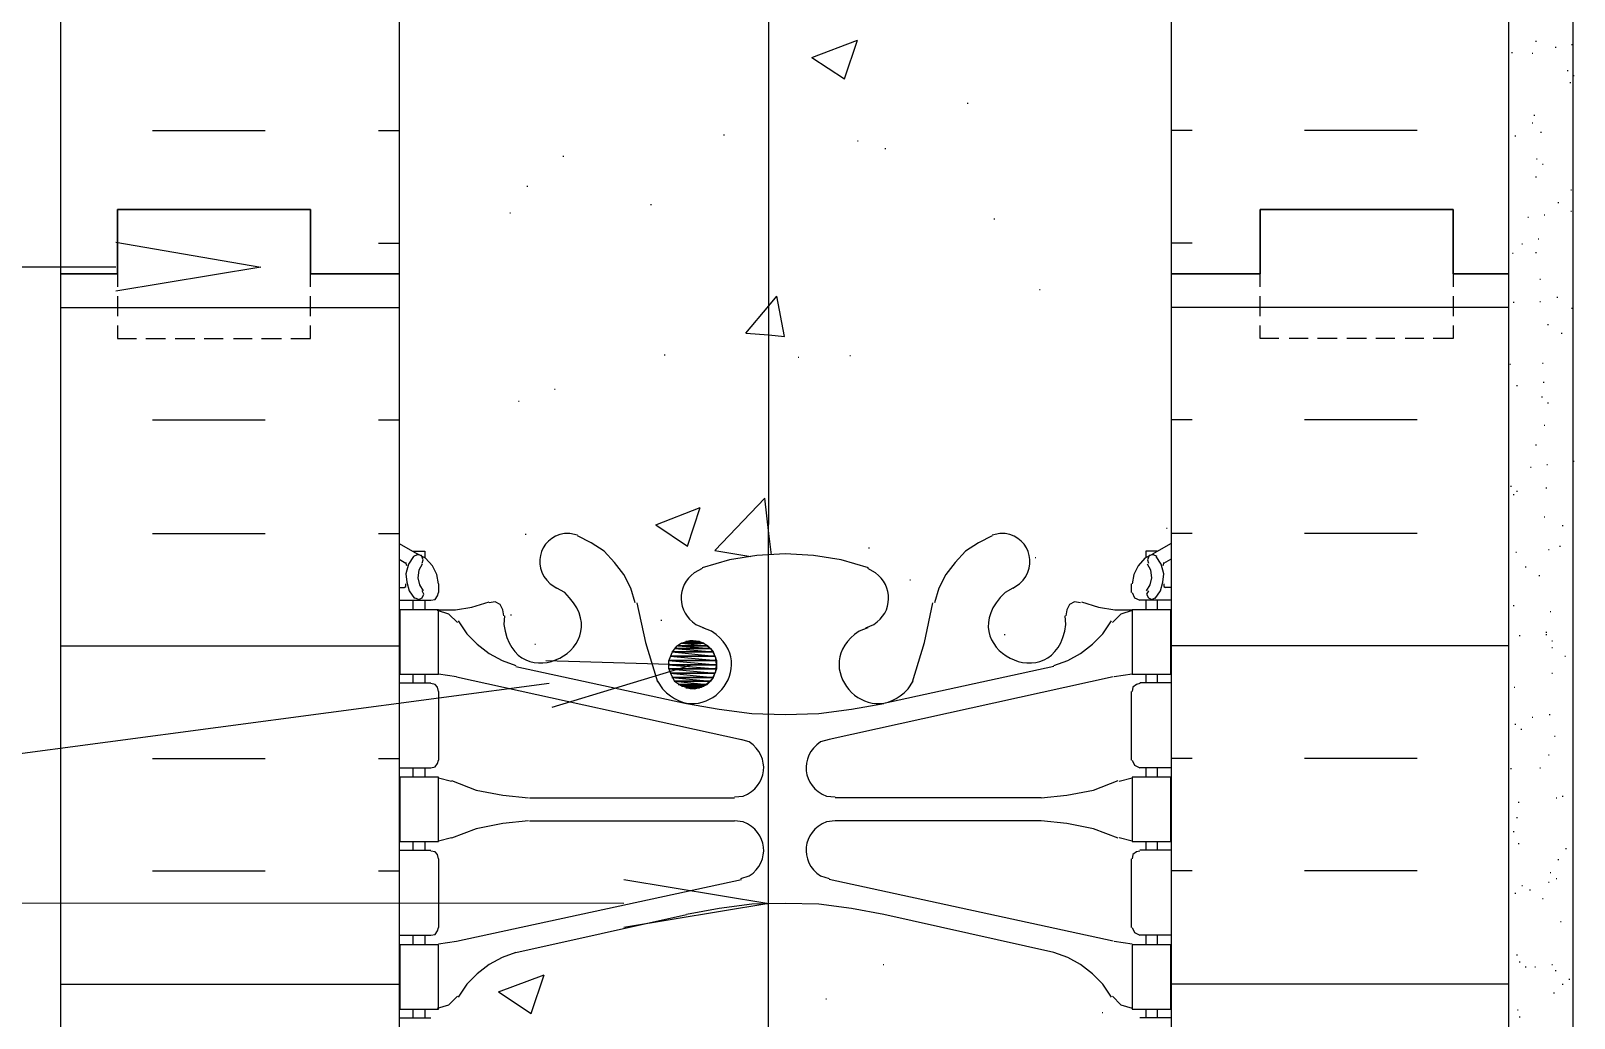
# Model space of a CAD drawing. Header units: millimetres. Extents: x 14 to 201, y 16 to 268.
# Drawn here: x 96.73 to 134.79, y 110.61 to 134.94 of the extents above; entities that cross this region are included whole.
import ezdxf

# ---------------------------------------------------------------- set-up
doc = ezdxf.new("R2010")
doc.units = ezdxf.units.MM
doc.layers.get('0').update_dxf_attribs({"linetype": 'CONTINUOUS'})

msp = doc.modelspace()

# ---------------------------------------------------------------- linework, layer by layer
at = {"color": 0}
for p, q in [((97.4729, 128.947), (97.4729, 186.097)), ((105.813, 186.097), (105.813, 128.947)), ((124.863, 128.947), (124.863, 186.097)), ((133.181, 88.138), (133.181, 186.097)), ((134.768, 88.138), (134.768, 185.654)), ((114.935, 181.229), (114.913, 85.175)), ((103.633, 130.535), (98.8702, 130.535)), ((98.8702, 130.535), (98.8702, 128.947)), ((103.633, 130.535), (98.8702, 130.535)), ((98.8702, 130.535), (98.8702, 128.947)), ((98.8702, 128.947), (98.8702, 130.535)), ((98.8702, 130.535), (103.633, 130.535)), ((103.633, 128.947), (103.633, 130.535)), ((103.633, 128.947), (103.633, 130.535)), ((103.633, 130.535), (103.633, 128.947)), ((127.043, 128.947), (127.043, 130.535)), ((127.043, 130.535), (131.805, 130.535)), ((127.043, 128.947), (127.043, 130.535)), ((127.043, 130.535), (131.805, 130.535)), ((131.805, 130.535), (127.043, 130.535)), ((127.043, 130.535), (127.043, 128.947)), ((131.805, 130.535), (131.805, 128.947)), ((131.805, 130.535), (131.805, 128.947)), ((131.805, 128.947), (131.805, 130.535)), ((98.8275, 129.73), (102.405, 129.117)), ((98.8275, 129.117), (79.4177, 129.117)), ((102.405, 129.117), (98.8275, 128.524)), ((98.8702, 128.947), (97.4729, 128.947)), ((98.8702, 128.947), (97.4729, 128.947)), ((97.4729, 128.947), (98.8702, 128.947)), ((97.4729, 88.138), (97.4729, 128.947)), ((98.8702, 128.947), (98.8702, 128.63)), ((103.633, 128.63), (103.633, 128.947)), ((105.813, 128.947), (103.633, 128.947)), ((105.813, 128.947), (103.633, 128.947)), ((103.633, 128.947), (105.813, 128.947)), ((105.813, 128.947), (105.813, 88.138)), ((124.863, 128.947), (127.043, 128.947)), ((124.863, 128.947), (127.043, 128.947)), ((127.043, 128.947), (124.863, 128.947)), ((124.863, 88.138), (124.863, 128.947)), ((127.043, 128.63), (127.043, 128.947)), ((131.805, 128.947), (131.805, 128.63)), ((131.805, 128.947), (133.181, 128.947)), ((131.805, 128.947), (133.181, 128.947)), ((133.181, 128.947), (131.805, 128.947)), ((98.8702, 128.397), (98.8702, 127.909)), ((103.633, 127.909), (103.633, 128.397)), ((127.043, 127.909), (127.043, 128.397)), ((131.805, 128.397), (131.805, 127.909)), ((98.8702, 127.678), (98.8702, 127.36)), ((103.633, 127.36), (103.633, 127.678)), ((127.043, 127.36), (127.043, 127.678)), ((131.805, 127.678), (131.805, 127.36)), ((98.8702, 127.36), (99.3345, 127.36)), ((99.5673, 127.36), (100.055, 127.36)), ((100.288, 127.36), (100.775, 127.36)), ((101.007, 127.36), (101.473, 127.36)), ((101.727, 127.36), (102.193, 127.36)), ((102.425, 127.36), (102.912, 127.36)), ((103.145, 127.36), (103.633, 127.36)), ((127.508, 127.36), (127.043, 127.36)), ((128.228, 127.36), (127.762, 127.36)), ((128.947, 127.36), (128.461, 127.36)), ((129.667, 127.36), (129.18, 127.36)), ((130.365, 127.36), (129.899, 127.36)), ((131.084, 127.36), (130.62, 127.36)), ((131.805, 127.36), (131.317, 127.36)), ((110.216, 122.513), (110.024, 122.554)), ((110.216, 122.513), (110.024, 122.554)), ((120.629, 122.554), (120.438, 122.513)), ((120.629, 122.554), (120.438, 122.513)), ((105.813, 122.301), (106.256, 122.047)), ((105.813, 122.301), (106.256, 122.047)), ((110.553, 122.321), (110.216, 122.491)), ((110.553, 122.321), (110.216, 122.491)), ((110.871, 122.111), (110.553, 122.321)), ((110.871, 122.111), (110.553, 122.321)), ((120.1, 122.321), (119.782, 122.111)), ((120.1, 122.321), (119.782, 122.111)), ((120.438, 122.491), (120.1, 122.321)), ((120.438, 122.491), (120.1, 122.321)), ((124.397, 122.047), (124.841, 122.301)), ((124.397, 122.047), (124.841, 122.301)), ((105.813, 121.921), (105.982, 121.815)), ((105.813, 121.921), (105.982, 121.815)), ((106.003, 121.751), (105.982, 121.835)), ((106.003, 121.751), (105.982, 121.835)), ((106.046, 121.792), (105.982, 121.559)), ((106.046, 121.792), (105.982, 121.559)), ((106.172, 121.984), (106.046, 121.792)), ((106.172, 121.984), (106.046, 121.792)), ((106.15, 122.111), (106.446, 122.111)), ((106.15, 122.111), (106.446, 122.111)), ((106.256, 122.025), (106.172, 121.984)), ((106.256, 122.025), (106.172, 121.984)), ((106.469, 121.941), (106.256, 122.047)), ((106.469, 121.941), (106.256, 122.047)), ((106.363, 122.005), (106.256, 122.025)), ((106.363, 122.005), (106.256, 122.025)), ((106.383, 121.792), (106.299, 121.645)), ((106.383, 121.792), (106.299, 121.645)), ((106.405, 121.898), (106.363, 122.005)), ((106.405, 121.898), (106.363, 122.005)), ((106.383, 121.815), (106.405, 121.898)), ((106.383, 121.815), (106.405, 121.898)), ((106.446, 122.111), (106.446, 121.962)), ((106.446, 122.111), (106.446, 121.962)), ((106.638, 121.751), (106.469, 121.941)), ((106.638, 121.751), (106.469, 121.941)), ((111.125, 121.835), (110.871, 122.111)), ((111.125, 121.835), (110.871, 122.111)), ((111.358, 121.539), (111.125, 121.835)), ((111.358, 121.539), (111.125, 121.835)), ((113.961, 121.898), (113.284, 121.708)), ((113.961, 121.898), (113.284, 121.708)), ((114.639, 122.005), (113.961, 121.898)), ((114.639, 122.005), (113.961, 121.898)), ((115.338, 122.047), (114.639, 122.005)), ((115.338, 122.047), (114.639, 122.005)), ((116.036, 122.005), (115.338, 122.047)), ((116.036, 122.005), (115.338, 122.047)), ((116.713, 121.898), (116.036, 122.005)), ((116.713, 121.898), (116.036, 122.005)), ((117.391, 121.708), (116.713, 121.898)), ((117.391, 121.708), (116.713, 121.898)), ((119.528, 121.835), (119.295, 121.539)), ((119.528, 121.835), (119.295, 121.539)), ((119.782, 122.111), (119.528, 121.835)), ((119.782, 122.111), (119.528, 121.835)), ((124.205, 121.941), (124.037, 121.751)), ((124.205, 121.941), (124.037, 121.751)), ((124.418, 122.047), (124.205, 121.941)), ((124.418, 122.047), (124.205, 121.941)), ((124.503, 122.111), (124.228, 122.111)), ((124.228, 122.111), (124.228, 121.962)), ((124.503, 122.111), (124.228, 122.111)), ((124.228, 122.111), (124.228, 121.962)), ((124.311, 122.005), (124.27, 121.898)), ((124.311, 122.005), (124.27, 121.898)), ((124.27, 121.898), (124.291, 121.815)), ((124.27, 121.898), (124.291, 121.815)), ((124.354, 121.645), (124.27, 121.792)), ((124.354, 121.645), (124.27, 121.792)), ((124.418, 122.025), (124.311, 122.005)), ((124.418, 122.025), (124.311, 122.005)), ((124.503, 121.984), (124.418, 122.025)), ((124.503, 121.984), (124.418, 122.025)), ((124.608, 121.792), (124.481, 121.984)), ((124.608, 121.792), (124.481, 121.984)), ((124.671, 121.559), (124.608, 121.792)), ((124.671, 121.559), (124.608, 121.792)), ((124.671, 121.835), (124.65, 121.751)), ((124.671, 121.835), (124.65, 121.751)), ((124.671, 121.815), (124.841, 121.921)), ((124.671, 121.815), (124.841, 121.921)), ((105.982, 121.559), (106.003, 121.349)), ((105.982, 121.559), (106.003, 121.349)), ((106.299, 121.645), (106.279, 121.455)), ((106.299, 121.645), (106.279, 121.455)), ((106.279, 121.455), (106.32, 121.285)), ((106.279, 121.455), (106.32, 121.285)), ((106.743, 121.539), (106.638, 121.751)), ((106.743, 121.539), (106.638, 121.751)), ((106.785, 121.306), (106.743, 121.539)), ((106.785, 121.306), (106.743, 121.539)), ((111.528, 121.2), (111.358, 121.539)), ((111.528, 121.2), (111.358, 121.539)), ((113.284, 121.688), (113.093, 121.582)), ((113.284, 121.688), (113.093, 121.582)), ((117.559, 121.582), (117.369, 121.688)), ((117.559, 121.582), (117.369, 121.688)), ((119.295, 121.539), (119.126, 121.2)), ((119.295, 121.539), (119.126, 121.2)), ((123.931, 121.539), (123.888, 121.306)), ((123.931, 121.539), (123.888, 121.306)), ((124.037, 121.751), (123.931, 121.539)), ((124.037, 121.751), (123.931, 121.539)), ((124.333, 121.285), (124.375, 121.455)), ((124.333, 121.285), (124.375, 121.455)), ((124.375, 121.455), (124.354, 121.645)), ((124.375, 121.455), (124.354, 121.645)), ((124.65, 121.349), (124.671, 121.559)), ((124.65, 121.349), (124.671, 121.559)), ((105.813, 121.222), (105.94, 121.222)), ((105.813, 121.222), (105.94, 121.222)), ((105.94, 121.222), (105.982, 121.243)), ((105.94, 121.222), (105.982, 121.243)), ((105.982, 121.243), (105.982, 121.306)), ((105.982, 121.243), (105.982, 121.306)), ((106.003, 121.349), (106.066, 121.136)), ((106.003, 121.349), (106.066, 121.136)), ((106.066, 121.136), (106.193, 120.946)), ((106.066, 121.136), (106.193, 120.946)), ((106.32, 121.285), (106.405, 121.136)), ((106.32, 121.285), (106.405, 121.136)), ((106.426, 121.053), (106.383, 121.136)), ((106.426, 121.053), (106.383, 121.136)), ((106.383, 120.967), (106.426, 121.053)), ((106.383, 120.967), (106.426, 121.053)), ((106.765, 121.01), (106.785, 121.095)), ((106.765, 121.01), (106.785, 121.095)), ((106.785, 121.306), (106.785, 121.095)), ((106.785, 121.306), (106.785, 121.095)), ((109.538, 121.306), (109.707, 121.2)), ((109.538, 121.306), (109.707, 121.2)), ((109.897, 121.095), (109.707, 121.2)), ((109.897, 121.095), (109.707, 121.2)), ((111.633, 120.84), (111.528, 121.2)), ((111.633, 120.84), (111.528, 121.2)), ((119.126, 121.2), (119.02, 120.84)), ((119.126, 121.2), (119.02, 120.84)), ((120.946, 121.2), (120.756, 121.095)), ((120.946, 121.2), (120.756, 121.095)), ((120.946, 121.2), (121.116, 121.306)), ((120.946, 121.2), (121.116, 121.306)), ((123.868, 121.306), (123.868, 121.095)), ((123.868, 121.306), (123.868, 121.095)), ((123.888, 121.095), (123.952, 120.967)), ((123.888, 121.095), (123.952, 120.967)), ((124.248, 121.136), (124.333, 121.285)), ((124.248, 121.136), (124.333, 121.285)), ((124.291, 121.136), (124.248, 121.053)), ((124.291, 121.136), (124.248, 121.053)), ((124.248, 121.053), (124.291, 120.967)), ((124.248, 121.053), (124.291, 120.967)), ((124.46, 120.946), (124.587, 121.136)), ((124.46, 120.946), (124.587, 121.136)), ((124.587, 121.136), (124.65, 121.349)), ((124.587, 121.136), (124.65, 121.349)), ((124.671, 121.306), (124.671, 121.243)), ((124.671, 121.306), (124.671, 121.243)), ((124.671, 121.243), (124.714, 121.222)), ((124.671, 121.243), (124.714, 121.222)), ((124.863, 121.222), (124.714, 121.222)), ((124.863, 121.222), (124.714, 121.222)), ((105.813, 120.904), (106.595, 120.904)), ((105.813, 120.904), (106.595, 120.904)), ((106.785, 120.671), (105.833, 120.671)), ((105.833, 120.671), (105.833, 119.083)), ((106.785, 120.671), (105.833, 120.671)), ((105.833, 120.671), (105.833, 119.083)), ((106.15, 120.904), (106.15, 120.671)), ((106.15, 120.904), (106.15, 120.671)), ((106.214, 120.967), (106.299, 120.926)), ((106.214, 120.967), (106.299, 120.926)), ((106.299, 120.926), (106.383, 120.967)), ((106.299, 120.926), (106.383, 120.967)), ((106.446, 120.904), (106.446, 120.671)), ((106.446, 120.904), (106.446, 120.671)), ((106.595, 120.904), (106.702, 120.926)), ((106.595, 120.904), (106.702, 120.926)), ((106.702, 120.926), (106.765, 121.01)), ((106.702, 120.926), (106.765, 121.01)), ((107.041, 120.566), (106.765, 120.65)), ((107.041, 120.566), (106.765, 120.65)), ((106.785, 119.083), (106.785, 120.671)), ((106.785, 120.671), (107.208, 120.671)), ((106.785, 119.083), (106.785, 120.671)), ((106.785, 120.671), (107.208, 120.671)), ((107.208, 120.671), (107.611, 120.734)), ((107.208, 120.671), (107.611, 120.734)), ((107.611, 120.734), (108.034, 120.862)), ((107.611, 120.734), (108.034, 120.862)), ((108.183, 120.862), (108.034, 120.84)), ((108.183, 120.862), (108.034, 120.84)), ((108.31, 120.799), (108.183, 120.862)), ((108.31, 120.799), (108.183, 120.862)), ((108.373, 120.671), (108.31, 120.799)), ((108.373, 120.671), (108.31, 120.799)), ((108.395, 120.523), (108.373, 120.671)), ((108.395, 120.523), (108.373, 120.671)), ((111.675, 120.84), (111.887, 119.867)), ((111.675, 120.84), (111.887, 119.867)), ((118.766, 119.867), (118.979, 120.84)), ((118.766, 119.867), (118.979, 120.84)), ((122.28, 120.671), (122.258, 120.523)), ((122.28, 120.671), (122.258, 120.523)), ((122.344, 120.799), (122.28, 120.671)), ((122.344, 120.799), (122.28, 120.671)), ((122.47, 120.862), (122.344, 120.799)), ((122.47, 120.862), (122.344, 120.799)), ((122.618, 120.84), (122.47, 120.862)), ((122.618, 120.84), (122.47, 120.862)), ((122.64, 120.862), (123.063, 120.734)), ((122.64, 120.862), (123.063, 120.734)), ((123.063, 120.734), (123.465, 120.671)), ((123.063, 120.734), (123.465, 120.671)), ((123.465, 120.671), (123.888, 120.671)), ((123.465, 120.671), (123.888, 120.671)), ((123.888, 120.65), (123.613, 120.566)), ((123.888, 120.65), (123.613, 120.566)), ((124.841, 120.671), (123.888, 120.671)), ((123.888, 120.671), (123.888, 119.083)), ((124.841, 120.671), (123.888, 120.671)), ((123.888, 120.671), (123.888, 119.083)), ((123.952, 120.967), (124.079, 120.904)), ((123.952, 120.967), (124.079, 120.904)), ((124.863, 120.904), (124.079, 120.904)), ((124.863, 120.904), (124.079, 120.904)), ((124.228, 120.904), (124.228, 120.671)), ((124.228, 120.904), (124.228, 120.671)), ((124.291, 120.967), (124.375, 120.926)), ((124.291, 120.967), (124.375, 120.926)), ((124.375, 120.926), (124.46, 120.967)), ((124.375, 120.926), (124.46, 120.967)), ((124.503, 120.904), (124.503, 120.671)), ((124.503, 120.904), (124.503, 120.671)), ((124.841, 119.083), (124.841, 120.671)), ((124.841, 119.083), (124.841, 120.671)), ((107.251, 120.354), (107.041, 120.566)), ((107.251, 120.354), (107.041, 120.566)), ((107.272, 120.396), (107.484, 120.078)), ((107.272, 120.396), (107.484, 120.078)), ((108.416, 120.523), (108.395, 120.311)), ((108.416, 120.523), (108.395, 120.311)), ((113.135, 120.311), (113.326, 120.227)), ((113.135, 120.311), (113.326, 120.227)), ((117.326, 120.227), (117.518, 120.311)), ((117.326, 120.227), (117.518, 120.311)), ((122.258, 120.311), (122.238, 120.523)), ((122.258, 120.311), (122.238, 120.523)), ((123.169, 120.078), (123.38, 120.396)), ((123.169, 120.078), (123.38, 120.396)), ((123.613, 120.566), (123.402, 120.354)), ((123.613, 120.566), (123.402, 120.354)), ((107.484, 120.078), (107.738, 119.825)), ((107.484, 120.078), (107.738, 119.825)), ((113.221, 119.888), (112.882, 119.888)), ((112.882, 119.888), (113.326, 119.845)), ((112.882, 119.888), (113.221, 119.888)), ((112.988, 119.908), (113.221, 119.888)), ((112.988, 119.908), (113.115, 119.908)), ((113.115, 119.908), (113.221, 119.888)), ((113.221, 119.888), (113.326, 119.845)), ((113.517, 120.142), (113.305, 120.227)), ((113.517, 120.142), (113.305, 120.227)), ((117.369, 120.227), (117.158, 120.142)), ((117.369, 120.227), (117.158, 120.142)), ((122.916, 119.825), (123.169, 120.078)), ((122.916, 119.825), (123.169, 120.078)), ((107.738, 119.825), (108.034, 119.592)), ((107.738, 119.825), (108.034, 119.592)), ((108.034, 119.592), (108.353, 119.422)), ((108.034, 119.592), (108.353, 119.422)), ((111.887, 119.867), (112.183, 118.893)), ((111.887, 119.867), (112.183, 118.893)), ((112.522, 119.571), (112.459, 119.402)), ((113.601, 119.528), (112.5, 119.528)), ((112.5, 119.528), (113.644, 119.422)), ((112.5, 119.528), (113.601, 119.528)), ((113.558, 119.634), (112.543, 119.634)), ((112.543, 119.634), (113.601, 119.528)), ((112.543, 119.634), (113.558, 119.634)), ((113.495, 119.718), (112.606, 119.718)), ((112.606, 119.718), (113.558, 119.634)), ((112.606, 119.718), (113.495, 119.718)), ((113.411, 119.782), (112.692, 119.782)), ((112.692, 119.782), (113.495, 119.718)), ((112.692, 119.782), (113.411, 119.782)), ((113.326, 119.845), (112.776, 119.845)), ((112.776, 119.845), (113.411, 119.782)), ((112.776, 119.845), (113.326, 119.845)), ((113.326, 119.845), (113.411, 119.782)), ((113.411, 119.782), (113.495, 119.718)), ((113.495, 119.718), (113.558, 119.634)), ((113.622, 119.485), (113.538, 119.655)), ((113.558, 119.634), (113.601, 119.528)), ((113.601, 119.528), (113.644, 119.422)), ((118.47, 118.893), (118.766, 119.867)), ((118.47, 118.893), (118.766, 119.867)), ((122.301, 119.422), (122.618, 119.592)), ((122.301, 119.422), (122.618, 119.592)), ((122.618, 119.592), (122.916, 119.825)), ((122.618, 119.592), (122.916, 119.825)), ((108.353, 119.422), (108.692, 119.295)), ((108.353, 119.422), (108.692, 119.295)), ((108.692, 119.275), (112.903, 118.364)), ((108.692, 119.275), (112.903, 118.364)), ((109.431, 119.422), (113.052, 119.316)), ((113.052, 119.316), (109.58, 118.258)), ((113.644, 119.422), (112.459, 119.422)), ((112.459, 119.422), (113.644, 119.316)), ((112.459, 119.422), (113.644, 119.422)), ((112.459, 119.402), (112.459, 119.232)), ((113.644, 119.316), (112.459, 119.316)), ((112.459, 119.316), (113.644, 119.211)), ((112.459, 119.316), (113.644, 119.316)), ((112.459, 119.232), (112.522, 119.063)), ((113.644, 119.211), (112.459, 119.211)), ((112.459, 119.211), (113.601, 119.105)), ((112.459, 119.211), (113.644, 119.211)), ((113.538, 118.979), (113.622, 119.146)), ((113.644, 119.211), (113.601, 119.105)), ((113.644, 119.316), (113.622, 119.485)), ((113.622, 119.146), (113.644, 119.316)), ((113.644, 119.422), (113.644, 119.316)), ((113.644, 119.316), (113.644, 119.211)), ((121.962, 119.275), (117.771, 118.364)), ((121.962, 119.275), (117.771, 118.364)), ((121.962, 119.295), (122.301, 119.422)), ((121.962, 119.295), (122.301, 119.422)), ((109.517, 118.85), (68.7282, 113.454)), ((105.813, 118.872), (106.595, 118.872)), ((105.813, 118.872), (106.595, 118.872)), ((105.833, 119.083), (106.785, 119.083)), ((105.833, 119.083), (106.785, 119.083)), ((106.15, 119.083), (106.15, 118.872)), ((106.15, 119.083), (106.15, 118.872)), ((106.446, 119.083), (106.446, 118.872)), ((106.446, 119.083), (106.446, 118.872)), ((106.702, 118.83), (106.595, 118.85)), ((106.702, 118.83), (106.595, 118.85)), ((106.765, 118.766), (106.702, 118.83)), ((106.765, 118.766), (106.702, 118.83)), ((106.785, 118.66), (106.765, 118.766)), ((106.785, 118.66), (106.765, 118.766)), ((107.231, 119.02), (106.785, 119.083)), ((107.231, 119.02), (106.785, 119.083)), ((107.231, 119.02), (114.257, 117.475)), ((107.231, 119.02), (114.257, 117.475)), ((112.183, 118.914), (112.31, 118.723)), ((112.183, 118.914), (112.31, 118.723)), ((113.601, 119.105), (112.5, 119.105)), ((112.5, 119.105), (113.558, 118.999)), ((112.5, 119.105), (113.601, 119.105)), ((112.522, 119.063), (112.606, 118.914)), ((113.558, 118.999), (112.543, 118.999)), ((112.543, 118.999), (113.495, 118.914)), ((112.543, 118.999), (113.558, 118.999)), ((112.606, 118.914), (112.755, 118.809)), ((113.495, 118.914), (112.606, 118.914)), ((112.606, 118.914), (113.411, 118.83)), ((112.606, 118.914), (113.495, 118.914)), ((113.411, 118.83), (112.692, 118.83)), ((112.692, 118.83), (113.326, 118.787)), ((112.692, 118.83), (113.411, 118.83)), ((112.755, 118.809), (112.925, 118.746)), ((113.326, 118.787), (112.776, 118.787)), ((112.776, 118.787), (113.221, 118.746)), ((112.776, 118.787), (113.326, 118.787)), ((113.221, 118.746), (112.882, 118.746)), ((112.882, 118.746), (113.115, 118.723)), ((112.882, 118.746), (113.221, 118.746)), ((112.925, 118.746), (113.093, 118.723)), ((113.093, 118.723), (113.262, 118.766)), ((113.221, 118.746), (113.115, 118.723)), ((113.326, 118.787), (113.221, 118.746)), ((113.262, 118.766), (113.411, 118.85)), ((113.411, 118.83), (113.326, 118.787)), ((113.411, 118.85), (113.538, 118.979)), ((113.495, 118.914), (113.411, 118.83)), ((113.558, 118.999), (113.495, 118.914)), ((113.601, 119.105), (113.558, 118.999)), ((123.422, 119.02), (116.417, 117.475)), ((123.422, 119.02), (116.417, 117.475)), ((118.364, 118.723), (118.491, 118.914)), ((118.364, 118.723), (118.491, 118.914)), ((123.888, 119.083), (123.445, 119.02)), ((123.888, 119.083), (123.445, 119.02)), ((123.888, 119.083), (124.841, 119.083)), ((123.888, 119.083), (124.841, 119.083)), ((123.909, 118.766), (123.888, 118.66)), ((123.909, 118.766), (123.888, 118.66)), ((123.994, 118.83), (123.909, 118.766)), ((123.994, 118.83), (123.909, 118.766)), ((124.079, 118.85), (123.994, 118.83)), ((124.079, 118.85), (123.994, 118.83)), ((124.863, 118.872), (124.079, 118.872)), ((124.863, 118.872), (124.079, 118.872)), ((124.228, 119.083), (124.228, 118.872)), ((124.228, 119.083), (124.228, 118.872)), ((124.503, 119.083), (124.503, 118.872)), ((124.503, 119.083), (124.503, 118.872)), ((106.785, 118.66), (106.785, 116.967)), ((106.785, 118.66), (106.785, 116.967)), ((112.903, 118.364), (113.707, 118.217)), ((112.903, 118.364), (113.707, 118.217)), ((113.115, 118.723), (112.988, 118.723)), ((116.967, 118.217), (117.771, 118.364)), ((116.967, 118.217), (117.771, 118.364)), ((123.868, 118.66), (123.868, 116.967)), ((123.868, 118.66), (123.868, 116.967)), ((113.707, 118.217), (114.512, 118.11)), ((113.707, 118.217), (114.512, 118.11)), ((114.512, 118.11), (115.338, 118.088)), ((114.512, 118.11), (115.338, 118.088)), ((115.338, 118.088), (116.163, 118.11)), ((115.338, 118.088), (116.163, 118.11)), ((116.163, 118.11), (116.967, 118.217)), ((116.163, 118.11), (116.967, 118.217)), ((114.449, 117.412), (114.237, 117.475)), ((114.449, 117.412), (114.237, 117.475)), ((116.417, 117.475), (116.204, 117.412)), ((116.417, 117.475), (116.204, 117.412)), ((106.702, 116.797), (106.765, 116.882)), ((106.702, 116.797), (106.765, 116.882)), ((106.765, 116.882), (106.785, 116.967)), ((106.765, 116.882), (106.785, 116.967)), ((123.888, 116.967), (123.952, 116.84)), ((123.888, 116.967), (123.952, 116.84)), ((123.952, 116.84), (124.079, 116.776)), ((123.952, 116.84), (124.079, 116.776)), ((105.813, 116.776), (106.595, 116.776)), ((105.813, 116.776), (106.595, 116.776)), ((106.785, 116.543), (105.833, 116.543)), ((105.833, 116.543), (105.833, 114.956)), ((106.785, 116.543), (105.833, 116.543)), ((105.833, 116.543), (105.833, 114.956)), ((106.15, 116.776), (106.15, 116.543)), ((106.15, 116.776), (106.15, 116.543)), ((106.446, 116.776), (106.446, 116.543)), ((106.446, 116.776), (106.446, 116.543)), ((106.595, 116.776), (106.702, 116.797)), ((106.595, 116.776), (106.702, 116.797)), ((106.785, 114.956), (106.785, 116.543)), ((106.785, 114.956), (106.785, 116.543)), ((107.104, 116.437), (106.785, 116.523)), ((107.104, 116.437), (106.785, 116.523)), ((107.104, 116.459), (107.717, 116.227)), ((107.104, 116.459), (107.717, 116.227)), ((122.936, 116.227), (123.549, 116.459)), ((122.936, 116.227), (123.549, 116.459)), ((123.888, 116.523), (123.571, 116.437)), ((123.888, 116.523), (123.571, 116.437)), ((124.841, 116.543), (123.888, 116.543)), ((123.888, 116.543), (123.888, 114.956)), ((124.841, 116.543), (123.888, 116.543)), ((123.888, 116.543), (123.888, 114.956)), ((124.863, 116.776), (124.079, 116.776)), ((124.863, 116.776), (124.079, 116.776)), ((124.228, 116.776), (124.228, 116.543)), ((124.228, 116.776), (124.228, 116.543)), ((124.503, 116.776), (124.503, 116.543)), ((124.503, 116.776), (124.503, 116.543)), ((124.841, 114.956), (124.841, 116.543)), ((124.841, 114.956), (124.841, 116.543)), ((107.717, 116.227), (108.373, 116.1)), ((107.717, 116.227), (108.373, 116.1)), ((108.373, 116.1), (109.008, 116.036)), ((108.373, 116.1), (109.008, 116.036)), ((114.088, 116.057), (114.3, 116.078)), ((114.088, 116.057), (114.3, 116.078)), ((116.353, 116.078), (116.566, 116.057)), ((116.353, 116.078), (116.566, 116.057)), ((121.645, 116.036), (122.28, 116.1)), ((121.645, 116.036), (122.28, 116.1)), ((122.28, 116.1), (122.936, 116.227)), ((122.28, 116.1), (122.936, 116.227)), ((109.029, 116.036), (114.088, 116.036)), ((109.029, 116.036), (114.088, 116.036)), ((121.645, 116.036), (116.566, 116.036)), ((121.645, 116.036), (116.566, 116.036)), ((108.373, 115.401), (107.717, 115.274)), ((108.373, 115.401), (107.717, 115.274)), ((108.373, 115.401), (107.717, 115.274)), ((108.373, 115.401), (107.717, 115.274)), ((109.008, 115.465), (108.373, 115.401)), ((109.008, 115.465), (108.373, 115.401)), ((109.008, 115.465), (108.373, 115.401)), ((109.008, 115.465), (108.373, 115.401)), ((109.029, 115.465), (114.088, 115.465)), ((109.029, 115.465), (114.088, 115.465)), ((114.3, 115.442), (114.088, 115.465)), ((114.3, 115.442), (114.088, 115.465)), ((116.566, 115.465), (116.353, 115.442)), ((116.566, 115.465), (116.353, 115.442)), ((121.645, 115.465), (116.566, 115.465)), ((121.645, 115.465), (116.566, 115.465)), ((122.28, 115.401), (121.645, 115.465)), ((122.28, 115.401), (121.645, 115.465)), ((122.28, 115.401), (121.645, 115.465)), ((122.28, 115.401), (121.645, 115.465)), ((122.936, 115.274), (122.28, 115.401)), ((122.936, 115.274), (122.28, 115.401)), ((122.936, 115.274), (122.28, 115.401)), ((122.936, 115.274), (122.28, 115.401)), ((105.833, 114.956), (106.785, 114.956)), ((105.833, 114.956), (106.785, 114.956)), ((106.15, 114.956), (106.15, 114.745)), ((106.15, 114.956), (106.15, 114.745)), ((106.446, 114.956), (106.446, 114.745)), ((106.446, 114.956), (106.446, 114.745)), ((106.785, 114.978), (107.104, 115.062)), ((106.785, 114.978), (107.104, 115.062)), ((106.785, 114.978), (107.104, 115.062)), ((106.785, 114.978), (107.104, 115.062)), ((107.717, 115.274), (107.104, 115.042)), ((107.717, 115.274), (107.104, 115.042)), ((107.717, 115.274), (107.104, 115.042)), ((107.717, 115.274), (107.104, 115.042)), ((123.549, 115.042), (122.936, 115.274)), ((123.549, 115.042), (122.936, 115.274)), ((123.549, 115.042), (122.936, 115.274)), ((123.549, 115.042), (122.936, 115.274)), ((123.571, 115.062), (123.888, 114.978)), ((123.571, 115.062), (123.888, 114.978)), ((123.571, 115.062), (123.888, 114.978)), ((123.571, 115.062), (123.888, 114.978)), ((123.888, 114.956), (124.841, 114.956)), ((123.888, 114.956), (124.841, 114.956)), ((124.228, 114.956), (124.228, 114.745)), ((124.228, 114.956), (124.228, 114.745)), ((124.503, 114.956), (124.503, 114.745)), ((124.503, 114.956), (124.503, 114.745)), ((105.813, 114.745), (106.595, 114.745)), ((105.813, 114.745), (106.595, 114.745)), ((106.702, 114.703), (106.595, 114.723)), ((106.702, 114.703), (106.595, 114.723)), ((106.765, 114.639), (106.702, 114.703)), ((106.765, 114.639), (106.702, 114.703)), ((106.785, 114.533), (106.765, 114.639)), ((106.785, 114.533), (106.765, 114.639)), ((123.909, 114.639), (123.888, 114.533)), ((123.909, 114.639), (123.888, 114.533)), ((123.994, 114.703), (123.909, 114.639)), ((123.994, 114.703), (123.909, 114.639)), ((124.079, 114.723), (123.994, 114.703)), ((124.079, 114.723), (123.994, 114.703)), ((124.863, 114.745), (124.079, 114.745)), ((124.863, 114.745), (124.079, 114.745)), ((106.785, 114.533), (106.785, 112.839)), ((106.785, 114.533), (106.785, 112.839)), ((123.868, 114.533), (123.868, 112.839)), ((123.868, 114.533), (123.868, 112.839)), ((107.231, 112.5), (114.257, 114.024)), ((107.231, 112.5), (114.257, 114.024)), ((111.358, 114.024), (114.935, 113.432)), ((114.237, 114.046), (114.449, 114.11)), ((114.237, 114.046), (114.449, 114.11)), ((116.204, 114.11), (116.417, 114.046)), ((116.204, 114.11), (116.417, 114.046)), ((123.422, 112.5), (116.417, 114.024)), ((123.422, 112.5), (116.417, 114.024)), ((111.358, 113.432), (68.7282, 113.454)), ((114.935, 113.432), (111.358, 112.839)), ((114.512, 113.411), (113.707, 113.305)), ((114.512, 113.411), (113.707, 113.305)), ((115.338, 113.432), (114.512, 113.411)), ((115.338, 113.432), (114.512, 113.411)), ((116.163, 113.411), (115.338, 113.432)), ((116.163, 113.411), (115.338, 113.432)), ((116.967, 113.305), (116.163, 113.411)), ((116.967, 113.305), (116.163, 113.411)), ((108.692, 112.226), (112.903, 113.158)), ((108.692, 112.226), (112.903, 113.158)), ((113.707, 113.305), (112.903, 113.158)), ((113.707, 113.305), (112.903, 113.158)), ((117.771, 113.158), (116.967, 113.305)), ((117.771, 113.158), (116.967, 113.305)), ((121.962, 112.226), (117.771, 113.158)), ((121.962, 112.226), (117.771, 113.158)), ((105.813, 112.649), (106.595, 112.649)), ((105.813, 112.649), (106.595, 112.649)), ((106.15, 112.649), (106.15, 112.416)), ((106.15, 112.649), (106.15, 112.416)), ((106.446, 112.649), (106.446, 112.416)), ((106.446, 112.649), (106.446, 112.416)), ((106.595, 112.649), (106.702, 112.67)), ((106.595, 112.649), (106.702, 112.67)), ((106.702, 112.67), (106.765, 112.755)), ((106.702, 112.67), (106.765, 112.755)), ((106.765, 112.755), (106.785, 112.839)), ((106.765, 112.755), (106.785, 112.839)), ((123.888, 112.839), (123.952, 112.713)), ((123.888, 112.839), (123.952, 112.713)), ((123.952, 112.713), (124.079, 112.649)), ((123.952, 112.713), (124.079, 112.649)), ((124.863, 112.649), (124.079, 112.649)), ((124.863, 112.649), (124.079, 112.649)), ((124.228, 112.649), (124.228, 112.416)), ((124.228, 112.649), (124.228, 112.416)), ((124.503, 112.649), (124.503, 112.416)), ((124.503, 112.649), (124.503, 112.416)), ((106.785, 112.416), (105.833, 112.416)), ((105.833, 112.416), (105.833, 110.829)), ((106.785, 112.416), (105.833, 112.416)), ((105.833, 112.416), (105.833, 110.829)), ((106.785, 112.437), (107.231, 112.5)), ((106.785, 112.437), (107.231, 112.5)), ((106.785, 110.829), (106.785, 112.416)), ((106.785, 110.829), (106.785, 112.416)), ((123.445, 112.5), (123.888, 112.437)), ((123.445, 112.5), (123.888, 112.437)), ((124.841, 112.416), (123.888, 112.416)), ((123.888, 112.416), (123.888, 110.829)), ((124.841, 112.416), (123.888, 112.416)), ((123.888, 112.416), (123.888, 110.829)), ((124.841, 110.829), (124.841, 112.416)), ((124.841, 110.829), (124.841, 112.416)), ((108.034, 111.93), (107.738, 111.697)), ((108.034, 111.93), (107.738, 111.697)), ((108.353, 112.099), (108.034, 111.93)), ((108.353, 112.099), (108.034, 111.93)), ((108.692, 112.226), (108.353, 112.099)), ((108.692, 112.226), (108.353, 112.099)), ((122.301, 112.099), (121.962, 112.226)), ((122.301, 112.099), (121.962, 112.226)), ((122.618, 111.93), (122.301, 112.099)), ((122.618, 111.93), (122.301, 112.099)), ((122.916, 111.697), (122.618, 111.93)), ((122.916, 111.697), (122.618, 111.93)), ((107.738, 111.697), (107.484, 111.442)), ((107.738, 111.697), (107.484, 111.442)), ((123.169, 111.442), (122.916, 111.697)), ((123.169, 111.442), (122.916, 111.697)), ((107.041, 110.935), (107.251, 111.146)), ((107.041, 110.935), (107.251, 111.146)), ((107.484, 111.442), (107.272, 111.125)), ((107.484, 111.442), (107.272, 111.125)), ((123.38, 111.125), (123.169, 111.442)), ((123.38, 111.125), (123.169, 111.442)), ((123.402, 111.146), (123.613, 110.935)), ((123.402, 111.146), (123.613, 110.935)), ((105.833, 110.829), (106.785, 110.829)), ((105.833, 110.829), (106.785, 110.829)), ((106.15, 110.829), (106.15, 110.617)), ((106.15, 110.829), (106.15, 110.617)), ((106.446, 110.829), (106.446, 110.617)), ((106.446, 110.829), (106.446, 110.617)), ((106.765, 110.849), (107.041, 110.935)), ((106.765, 110.849), (107.041, 110.935)), ((123.613, 110.935), (123.888, 110.849)), ((123.613, 110.935), (123.888, 110.849)), ((123.888, 110.829), (124.841, 110.829)), ((123.888, 110.829), (124.841, 110.829)), ((124.228, 110.829), (124.228, 110.617)), ((124.228, 110.829), (124.228, 110.617)), ((124.503, 110.829), (124.503, 110.617)), ((124.503, 110.829), (124.503, 110.617)), ((105.813, 110.617), (106.595, 110.617)), ((105.813, 110.617), (106.595, 110.617)), ((124.863, 110.617), (124.079, 110.617)), ((124.863, 110.617), (124.079, 110.617))]:
    msp.add_line(p, q, dxfattribs=at)
at = {"color": 252}
for p, q in [((115.994, 134.282), (117.115, 134.705)), ((116.797, 133.753), (117.115, 134.705)), ((133.244, 134.408), (133.266, 134.408)), ((133.753, 134.388), (133.773, 134.388)), ((133.836, 134.684), (133.858, 134.684)), ((134.324, 134.535), (134.345, 134.535)), ((134.725, 134.598), (134.747, 134.598)), ((115.994, 134.282), (116.797, 133.753)), ((134.621, 133.963), (134.641, 133.963)), ((134.684, 133.667), (134.705, 133.667)), ((134.768, 133.836), (134.789, 133.836)), ((119.825, 133.16), (119.845, 133.16)), ((133.795, 132.864), (133.816, 132.864)), ((99.737, 132.482), (102.509, 132.482)), ((105.304, 132.482), (105.813, 132.482)), ((125.37, 132.482), (124.863, 132.482)), ((130.917, 132.482), (128.142, 132.482)), ((133.753, 132.672), (133.773, 132.672)), ((133.963, 132.441), (133.985, 132.441)), ((113.814, 132.376), (113.834, 132.376)), ((117.115, 132.228), (117.136, 132.228)), ((133.329, 132.355), (133.35, 132.355)), ((109.854, 131.846), (109.877, 131.846)), ((117.792, 132.038), (117.814, 132.038)), ((133.858, 131.783), (133.879, 131.783)), ((133.836, 131.34), (133.858, 131.34)), ((134.006, 131.656), (134.028, 131.656)), ((108.966, 131.107), (108.988, 131.107)), ((134.705, 131.021), (134.725, 131.021)), ((112.014, 130.661), (112.034, 130.661)), ((134.388, 130.704), (134.408, 130.704)), ((108.543, 130.451), (108.563, 130.451)), ((120.481, 130.302), (120.501, 130.302)), ((133.646, 130.344), (133.667, 130.344)), ((134.049, 130.408), (134.069, 130.408)), ((134.705, 130.492), (134.725, 130.492)), ((133.9, 129.815), (133.922, 129.815)), ((105.304, 129.709), (105.813, 129.709)), ((125.37, 129.709), (124.863, 129.709)), ((133.266, 129.456), (133.287, 129.456)), ((133.499, 129.689), (133.519, 129.689)), ((133.836, 129.476), (133.858, 129.476)), ((133.943, 128.82), (133.963, 128.82)), ((114.935, 128.165), (115.125, 128.397)), ((115.316, 127.403), (115.125, 128.397)), ((121.602, 128.567), (121.624, 128.567)), ((133.287, 128.248), (133.307, 128.248)), ((133.943, 128.271), (133.963, 128.271)), ((134.366, 128.375), (134.388, 128.375)), ((97.4729, 128.122), (105.813, 128.122)), ((114.363, 127.486), (114.935, 128.165)), ((133.181, 128.122), (124.863, 128.122)), ((134.725, 128.101), (134.747, 128.101)), ((114.363, 127.486), (114.935, 127.445)), ((134.133, 127.699), (134.155, 127.699)), ((134.472, 127.486), (134.492, 127.486)), ((114.935, 127.445), (115.316, 127.403)), ((112.353, 126.957), (112.373, 126.957)), ((115.655, 126.894), (115.675, 126.894)), ((116.925, 126.937), (116.946, 126.937)), ((133.201, 126.724), (133.223, 126.724)), ((134.006, 126.746), (134.028, 126.746)), ((109.644, 126.111), (109.664, 126.111)), ((133.371, 126.195), (133.393, 126.195)), ((134.028, 126.281), (134.049, 126.281)), ((108.755, 125.815), (108.775, 125.815)), ((133.985, 125.921), (134.006, 125.921)), ((134.133, 125.772), (134.155, 125.772)), ((99.737, 125.349), (102.509, 125.349)), ((105.304, 125.349), (105.813, 125.349)), ((125.37, 125.349), (124.863, 125.349)), ((130.917, 125.349), (128.142, 125.349)), ((134.049, 125.222), (134.069, 125.222)), ((133.836, 124.734), (133.858, 124.734)), ((133.71, 124.185), (133.73, 124.185)), ((134.112, 124.248), (134.133, 124.248)), ((134.768, 124.333), (134.789, 124.333)), ((133.223, 123.719), (133.244, 123.719)), ((113.601, 122.131), (114.829, 123.422)), ((114.935, 122.554), (114.829, 123.422)), ((133.287, 123.508), (133.307, 123.508)), ((133.371, 123.592), (133.393, 123.592)), ((134.092, 123.676), (134.112, 123.676)), ((112.141, 122.767), (113.242, 123.19)), ((112.925, 122.238), (113.242, 123.19)), ((134.049, 122.957), (134.069, 122.957)), ((99.737, 122.554), (102.509, 122.554)), ((105.304, 122.554), (105.813, 122.554)), ((112.141, 122.767), (112.925, 122.238)), ((114.999, 122.025), (114.935, 122.554)), ((124.734, 122.683), (124.757, 122.683)), ((125.37, 122.554), (124.863, 122.554)), ((130.917, 122.554), (128.142, 122.554)), ((134.492, 122.746), (134.515, 122.746)), ((108.924, 122.534), (108.945, 122.534)), ((117.391, 122.195), (117.412, 122.195)), ((134.429, 122.238), (134.451, 122.238)), ((113.601, 122.131), (114.49, 121.984)), ((121.496, 121.962), (121.518, 121.962)), ((133.35, 122.089), (133.371, 122.089)), ((134.155, 122.154), (134.175, 122.154)), ((118.407, 121.412), (118.427, 121.412)), ((133.583, 121.729), (133.604, 121.729)), ((133.922, 121.518), (133.943, 121.518)), ((133.287, 120.777), (133.307, 120.777)), ((108.563, 120.544), (108.585, 120.544)), ((112.267, 120.417), (112.29, 120.417)), ((134.196, 120.629), (134.218, 120.629)), ((120.734, 120.057), (120.756, 120.057)), ((133.434, 120.037), (133.456, 120.037)), ((134.092, 120.121), (134.112, 120.121)), ((134.092, 120.057), (134.112, 120.057)), ((134.239, 119.908), (134.259, 119.908)), ((97.4729, 119.782), (105.813, 119.782)), ((109.157, 119.825), (109.178, 119.825)), ((133.181, 119.782), (124.863, 119.782)), ((134.239, 119.741), (134.259, 119.741)), ((134.557, 119.528), (134.578, 119.528)), ((133.307, 118.766), (133.329, 118.766)), ((134.239, 119.105), (134.259, 119.105)), ((133.753, 118.025), (133.773, 118.025)), ((134.175, 118.088), (134.196, 118.088)), ((133.329, 117.855), (133.35, 117.855)), ((133.477, 117.729), (133.499, 117.729)), ((134.302, 117.559), (134.324, 117.559)), ((99.737, 117.009), (102.509, 117.009)), ((105.304, 117.009), (105.813, 117.009)), ((125.37, 117.009), (124.863, 117.009)), ((130.917, 117.009), (128.142, 117.009)), ((134.155, 117.095), (134.175, 117.095)), ((133.223, 116.756), (133.244, 116.756)), ((133.943, 116.776), (133.963, 116.776)), ((134.492, 116.078), (134.515, 116.078)), ((133.413, 115.93), (133.434, 115.93)), ((134.345, 116.036), (134.366, 116.036)), ((133.371, 115.548), (133.393, 115.548)), ((133.287, 115.209), (133.307, 115.209)), ((133.413, 114.913), (133.434, 114.913)), ((134.578, 114.786), (134.598, 114.786)), ((99.737, 114.237), (102.509, 114.237)), ((105.304, 114.237), (105.813, 114.237)), ((125.37, 114.237), (124.863, 114.237)), ((130.917, 114.237), (128.142, 114.237)), ((134.196, 114.194), (134.218, 114.194)), ((134.388, 114.512), (134.408, 114.512)), ((133.499, 113.877), (133.519, 113.877)), ((134.155, 113.961), (134.175, 113.961)), ((134.345, 114.046), (134.366, 114.046)), ((133.329, 113.687), (133.35, 113.687)), ((133.689, 113.771), (133.71, 113.771)), ((134.006, 113.558), (134.028, 113.558)), ((134.451, 112.988), (134.472, 112.988)), ((117.751, 111.93), (117.771, 111.93)), ((133.371, 112.163), (133.393, 112.163)), ((133.434, 111.993), (133.456, 111.993)), ((134.239, 111.93), (134.259, 111.93)), ((108.267, 111.252), (109.389, 111.675)), ((109.072, 110.722), (109.389, 111.675)), ((133.583, 111.867), (133.604, 111.867)), ((133.816, 111.867), (133.836, 111.867)), ((134.324, 111.781), (134.345, 111.781)), ((134.662, 111.57), (134.684, 111.57)), ((97.4729, 111.442), (105.813, 111.442)), ((108.267, 111.252), (109.072, 110.722)), ((133.181, 111.442), (124.863, 111.442)), ((134.282, 111.231), (134.302, 111.231)), ((134.492, 111.442), (134.515, 111.442)), ((116.333, 111.082), (116.353, 111.082)), ((123.147, 110.745), (123.169, 110.745)), ((133.393, 110.808), (133.413, 110.808)), ((133.434, 110.639), (133.456, 110.639))]:
    msp.add_line(p, q, dxfattribs=at)
at = {"color": 0}
for points in [[(110.024, 122.554), (109.313, 122.566), (109.04, 121.769), (109.538, 121.306)], [(110.024, 122.554), (109.313, 122.566), (109.04, 121.769), (109.538, 121.306)], [(121.116, 121.306), (121.613, 121.769), (121.34, 122.566), (120.629, 122.554)], [(121.116, 121.306), (121.613, 121.769), (121.34, 122.566), (120.629, 122.554)], [(113.093, 121.582), (112.65, 121.265), (112.657, 120.603), (113.135, 120.311)], [(113.093, 121.582), (112.65, 121.265), (112.657, 120.603), (113.135, 120.311)], [(117.518, 120.311), (117.996, 120.603), (118.003, 121.265), (117.559, 121.582)], [(117.518, 120.311), (117.996, 120.603), (118.003, 121.265), (117.559, 121.582)], [(108.395, 120.311), (108.647, 118.392), (111.319, 119.747), (109.897, 121.095)], [(108.395, 120.311), (108.647, 118.392), (111.319, 119.747), (109.897, 121.095)], [(120.756, 121.095), (119.334, 119.749), (122.006, 118.392), (122.258, 120.311)], [(120.756, 121.095), (119.334, 119.749), (122.006, 118.392), (122.258, 120.311)], [(112.31, 118.723), (113.312, 117.615), (114.795, 119.302), (113.517, 120.142)], [(112.31, 118.723), (113.312, 117.615), (114.795, 119.302), (113.517, 120.142)], [(113.538, 119.655), (113.268, 120.04), (112.675, 119.954), (112.522, 119.571)], [(117.158, 120.142), (115.879, 119.302), (117.362, 117.615), (118.364, 118.723)], [(117.158, 120.142), (115.879, 119.302), (117.362, 117.615), (118.364, 118.723)], [(114.3, 116.078), (114.908, 116.319), (114.979, 117.049), (114.449, 117.412)], [(114.3, 116.078), (114.908, 116.319), (114.979, 117.049), (114.449, 117.412)], [(116.204, 117.412), (115.674, 117.049), (115.746, 116.319), (116.353, 116.078)], [(116.204, 117.412), (115.674, 117.049), (115.746, 116.319), (116.353, 116.078)], [(114.449, 114.11), (114.979, 114.471), (114.908, 115.203), (114.3, 115.442)], [(114.449, 114.11), (114.979, 114.471), (114.908, 115.203), (114.3, 115.442)], [(116.353, 115.442), (115.746, 115.203), (115.674, 114.471), (116.204, 114.11)], [(116.353, 115.442), (115.746, 115.203), (115.674, 114.471), (116.204, 114.11)]]:
    msp.add_open_spline(points, degree=3, dxfattribs=at)

doc.saveas('drawing.dxf')
